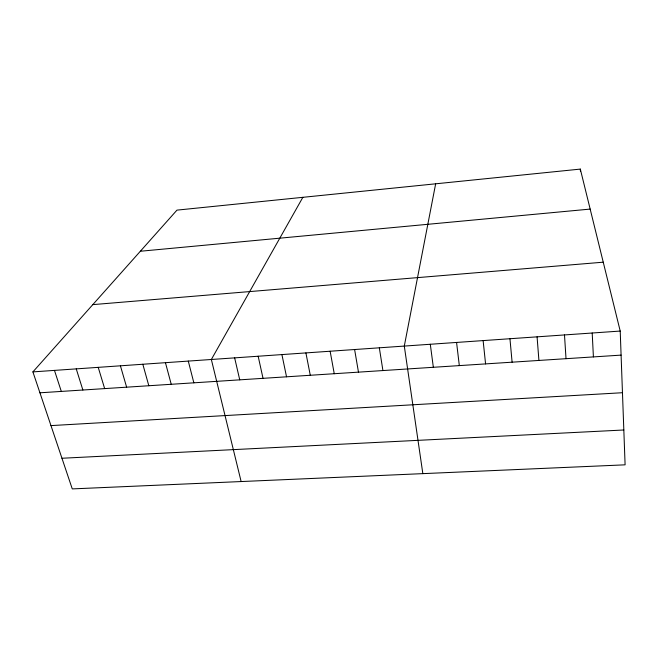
<?xml version="1.0" encoding="UTF-8"?>
<svg xmlns="http://www.w3.org/2000/svg" width="658" height="658" viewBox="0 0 658 658"><rect width="100%" height="100%" fill="white"/><g stroke="black" fill="none" stroke-linecap="round" stroke-linejoin="round"><path stroke-width="0.99" d="M435.654 183.812L404.3 346.075L422.839 473.637M302.861 197.318L211.35 359.49L241.132 481.549M32.9 371.893L176.977 210.124L580.315 169.098L620.214 331.064L625.1 464.828L72.265 488.902L32.9 371.893L620.214 331.064M140.351 251.249L590.168 209.088M92.803 304.629L603.246 262.188M39.932 392.801L621.094 355.114M50.97 425.603L622.468 392.719M61.959 458.256L623.825 429.995M54.466 370.396L61.309 391.42M76.246 368.883L82.875 390.021M98.223 367.353L104.655 388.607M120.414 365.807L126.632 387.184M142.819 364.252L148.823 385.744M165.446 362.681L171.228 384.288M188.287 361.094L193.847 382.824M234.643 357.87L239.742 379.847M258.166 356.233L263.027 378.342M281.912 354.58L286.534 376.812M305.904 352.91L310.28 375.274M330.135 351.232L334.256 373.719M354.613 349.53L358.47 372.148M379.329 347.811L382.923 370.561M430.299 344.266L433.342 367.296M456.57 342.44L459.325 365.609M483.12 340.597L485.579 363.907M509.95 338.73L512.105 362.188M537.076 336.838L538.918 360.444M564.49 334.938L566.02 358.692M580.315 169.098L580.422 171.138M592.2 333.006L593.409 356.916"/></g></svg>
